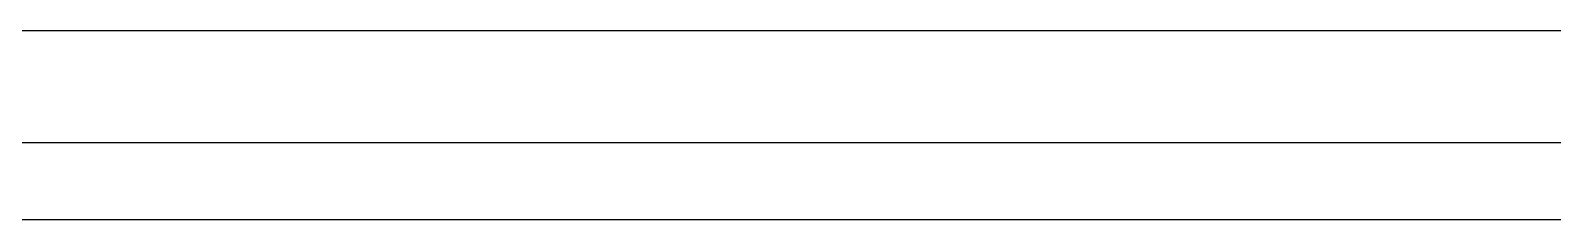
# Model space of a CAD drawing. Header units: inches. Extents: x 0 to 386, y 0 to 148.
# Drawn here: x 154.69 to 164.97, y 29.2 to 30.47 of the extents above; entities that cross this region are included whole.
import ezdxf

# ---------------------------------------------------------------- set-up
doc = ezdxf.new("R2010")
doc.units = ezdxf.units.IN
doc.layers.add('Bottom Layer', color=5, linetype='Continuous')
doc.layers.add('Top Layer', color=1, linetype='Continuous')

msp = doc.modelspace()

# ---------------------------------------------------------------- linework, layer by layer
at = {"layer": 'Bottom Layer'}
msp.add_line((137.29472922, 30.467554), (173.12639492, 30.46755654), dxfattribs=at)
at = {"layer": 'Top Layer'}
for p, q in [((139.20567028, 29.71399696), (169.4942508, 29.71399442)), ((139.21842362, 29.19604524), (169.4815508, 29.1960427))]:
    msp.add_line(p, q, dxfattribs=at)

doc.saveas('drawing.dxf')
